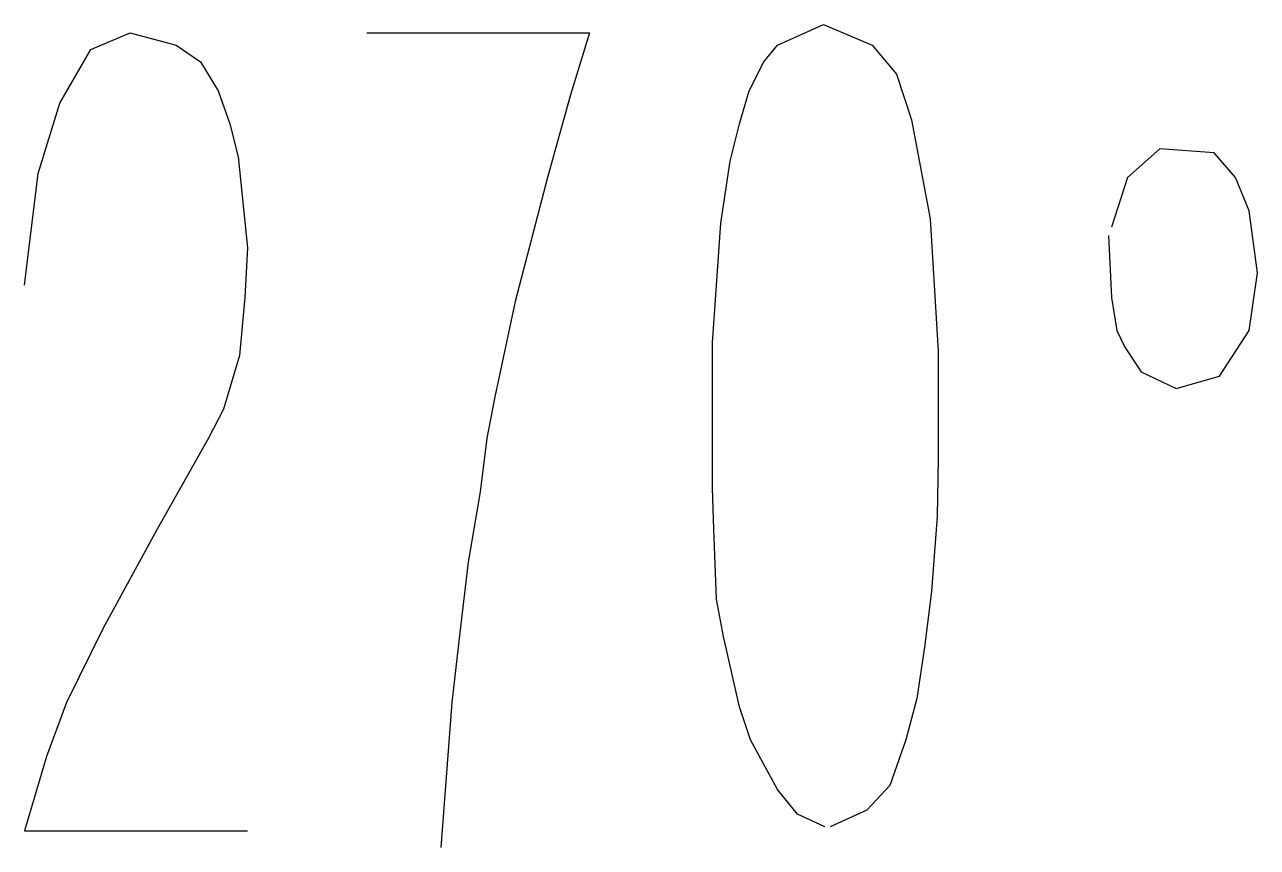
# Model space of a CAD drawing. Extents: x 0 to 8410, y 0 to 11890.
# Drawn here: x 3133.5 to 3193.1, y 711.8 to 751.6 of the extents above; entities that cross this region are included whole.
import ezdxf

# ---------------------------------------------------------------- set-up
doc = ezdxf.new("R2010")
doc.units = 0
doc.header["$MEASUREMENT"] = 0
doc.layers.add('6', color=7, linetype='Continuous')

msp = doc.modelspace()

# ---------------------------------------------------------------- linework, layer by layer
at = {"layer": '6'}
for p, q in [((3136.69, 750.426), (3138.59, 751.226)), ((3138.59, 751.226), (3140.81, 750.626)), ((3150.03, 751.226), (3160.81, 751.226)), ((3160.81, 751.226), (3159.89, 748.226)), ((3169.89, 750.626), (3172.12, 751.626)), ((3172.12, 751.626), (3174.47, 750.626)), ((3140.81, 750.626), (3141.99, 749.826)), ((3169.24, 749.826), (3169.89, 750.626)), ((3174.47, 750.626), (3175.65, 749.226)), ((3135.19, 747.826), (3136.69, 750.426)), ((3141.99, 749.826), (3142.84, 748.426)), ((3168.52, 748.426), (3169.24, 749.826)), ((3175.65, 749.226), (3176.37, 747.026)), ((3142.84, 748.426), (3143.42, 746.826)), ((3159.89, 748.226), (3158.78, 744.226)), ((3168.06, 746.826), (3168.52, 748.426)), ((3134.14, 744.426), (3135.19, 747.826)), ((3176.37, 747.026), (3177.28, 742.226)), ((3143.42, 746.826), (3143.82, 745.226)), ((3167.61, 745.026), (3168.06, 746.826)), ((3143.82, 745.226), (3144.27, 740.826)), ((3188.39, 745.626), (3186.82, 744.226)), ((3191.01, 745.426), (3188.39, 745.626)), ((3192.05, 744.226), (3191.01, 745.426)), ((3167.15, 742.026), (3167.61, 745.026)), ((3133.49, 739.026), (3134.14, 744.426)), ((3158.78, 744.226), (3157.21, 738.226)), ((3186.82, 744.226), (3186.04, 741.826)), ((3192.71, 742.626), (3192.05, 744.226)), ((3177.28, 742.226), (3177.67, 735.826)), ((3193.1, 739.626), (3192.71, 742.626)), ((3166.76, 736.226), (3167.15, 742.026)), ((3185.91, 741.426), (3186.04, 738.426)), ((3144.27, 740.826), (3144.14, 738.426)), ((3192.71, 736.826), (3193.1, 739.626)), ((3144.14, 738.426), (3143.88, 735.626)), ((3157.21, 738.226), (3156.23, 733.626)), ((3186.04, 738.426), (3186.3, 736.826)), ((3186.3, 736.826), (3186.69, 736.026)), ((3191.27, 734.626), (3192.71, 736.826)), ((3166.76, 729.226), (3166.76, 736.226)), ((3143.88, 735.626), (3143.1, 733.026)), ((3177.67, 735.826), (3177.67, 730.626)), ((3186.69, 736.026), (3187.48, 734.826)), ((3187.48, 734.826), (3189.18, 734.026)), ((3189.18, 734.026), (3191.27, 734.626)), ((3156.23, 733.626), (3155.84, 731.626)), ((3143.1, 733.026), (3142.38, 731.626)), ((3142.38, 731.626), (3139.9, 727.226)), ((3155.84, 731.626), (3155.52, 729.026)), ((3177.67, 730.626), (3177.61, 727.826)), ((3166.82, 727.226), (3166.76, 729.226)), ((3155.52, 729.026), (3154.93, 725.626)), ((3177.61, 727.826), (3177.35, 724.226)), ((3139.9, 727.226), (3137.28, 722.426)), ((3166.95, 723.826), (3166.82, 727.226)), ((3154.93, 725.626), (3154.54, 722.226)), ((3167.28, 722.026), (3166.95, 723.826)), ((3177.35, 724.226), (3177.02, 721.626)), ((3137.28, 722.426), (3135.52, 718.826)), ((3154.54, 722.226), (3154.14, 718.826)), ((3168.06, 718.626), (3167.28, 722.026)), ((3177.02, 721.626), (3176.63, 719.026)), ((3176.63, 719.026), (3176.1, 717.026)), ((3135.52, 718.826), (3134.54, 716.226)), ((3154.14, 718.826), (3153.62, 711.826)), ((3168.59, 717.026), (3168.06, 718.626)), ((3169.89, 714.626), (3168.59, 717.026)), ((3176.1, 717.026), (3175.32, 714.826)), ((3134.54, 716.226), (3133.49, 712.626)), ((3175.32, 714.826), (3174.21, 713.626)), ((3170.87, 713.426), (3169.89, 714.626)), ((3174.21, 713.626), (3172.44, 712.826)), ((3172.18, 712.826), (3170.87, 713.426)), ((3133.49, 712.626), (3144.27, 712.626))]:
    msp.add_line(p, q, dxfattribs=at)

doc.saveas('drawing.dxf')
